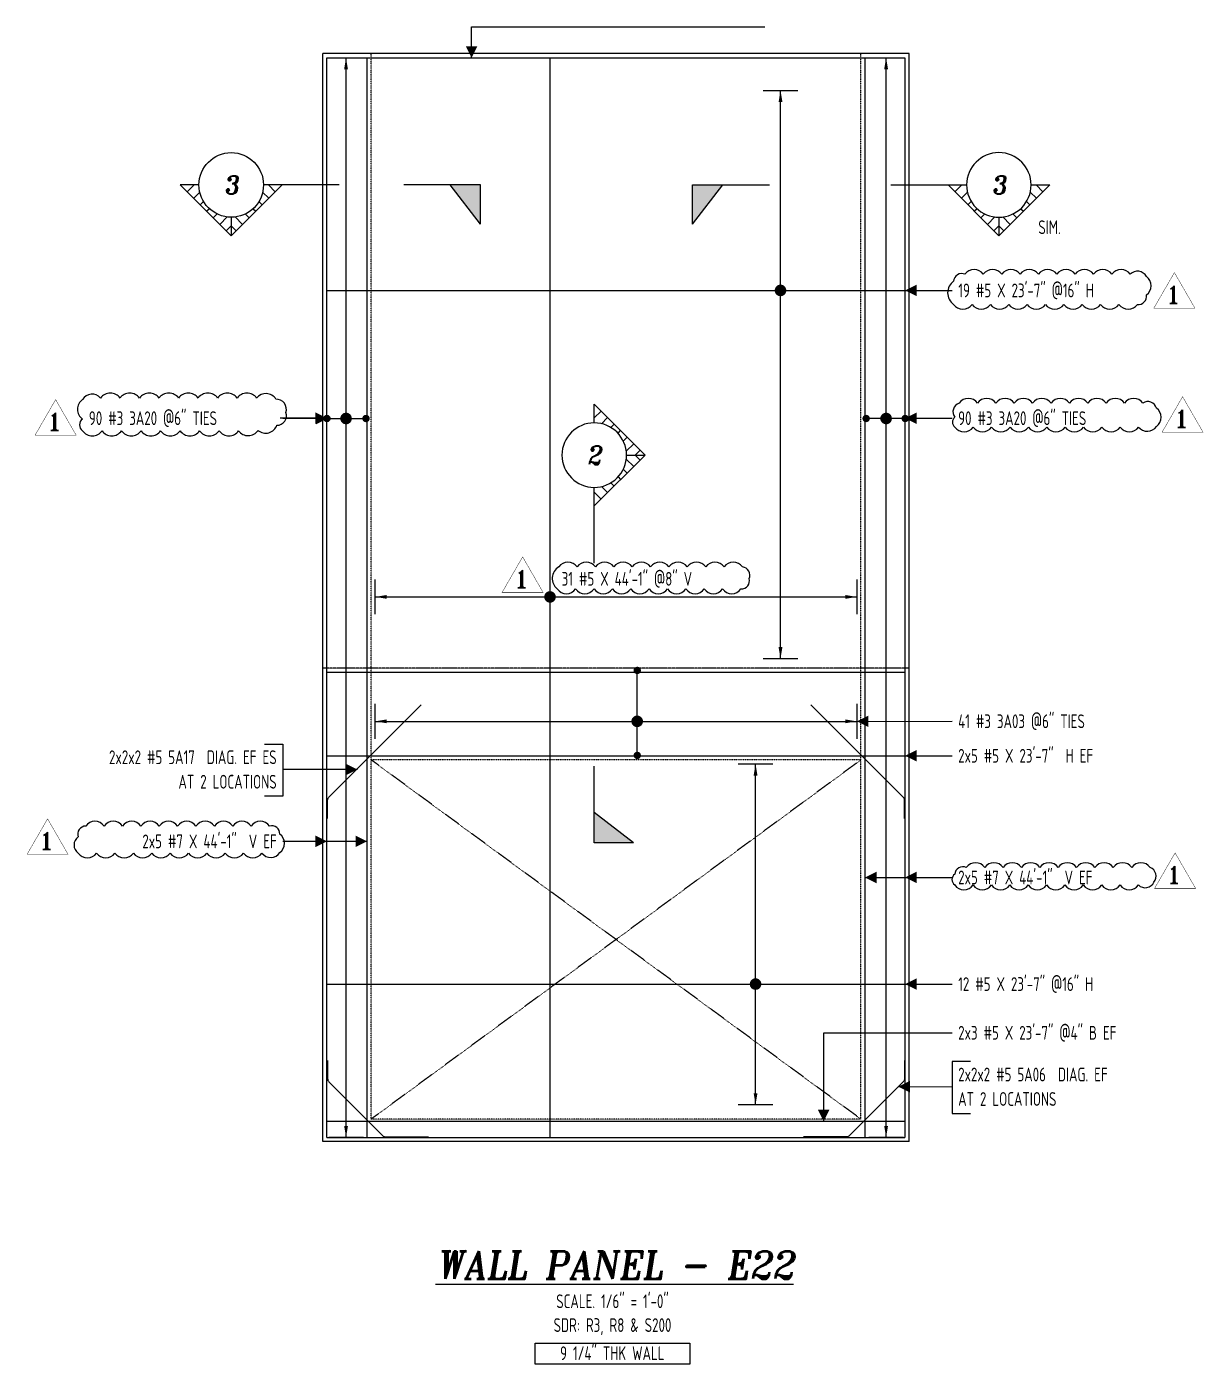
# Model space of a CAD drawing. Header units: inches. Extents: x -10781 to 50822, y -3854 to 38989.
# Drawn here: x -828 to -255, y -3055 to -2400 of the extents above; entities that cross this region are included whole.
import ezdxf
from ezdxf.enums import TextEntityAlignment as Align

# ---------------------------------------------------------------- set-up
doc = ezdxf.new("R2010")
doc.units = ezdxf.units.IN
doc.header["$LTSCALE"] = 0.025
doc.header["$MEASUREMENT"] = 0
doc.linetypes.add('HIDDEN', pattern=[6, 3, -3])
doc.layers.get('0').update_dxf_attribs({"linetype": 'CONTINUOUS'})
for name, color, linetype in [('0-25', 7, 'CONTINUOUS'), ('0-25TEXT', 7, 'CONTINUOUS'), ('0-35', 3, 'CONTINUOUS'), ('0-35TEXT', 3, 'CONTINUOUS'), ('0-50', 10, 'CONTINUOUS'), ('3', 3, 'CONTINUOUS'), ('BAR-LBL', 2, 'CONTINUOUS'), ('hidden', 7, 'HIDDEN'), ('RANGELAY', 7, 'CONTINUOUS'), ('REBARS', 4, 'CONTINUOUS'), ('REV_1', 150, 'CONTINUOUS')]:
    doc.layers.add(name, color=color, linetype=linetype)
doc.styles.add('AR', font='ARCHQUIK.shx', dxfattribs={"width": 0.8})
doc.styles.add('ROMANT', font='romant')

# ---------------------------------------------------------------- blocks, each defined once
blk = doc.blocks.new('leadrblk')
blk.add_lwpolyline([(0, 0, 0, 1, 0), (1, 0, 1, 1, 0)], format="xyseb")
blk = doc.blocks.new('SECTARO')
at = {"linetype": 'Continuous'}
blk.add_line((33.32, 16.99), (20.13, 0), dxfattribs=at)
for p, q in [((33.32, 16.99), (33.32, 0)), ((33.32, 0), (0, 0))]:
    blk.add_line(p, q)
for points in [[(33.32, 0), (33.32, 16.99), (33.32, 0), (20.13, 0)], [(33.32, 16.99), (20.13, 0), (33.32, 0), (33.32, 16.99)]]:
    blk.add_solid(points, dxfattribs=at)
blk = doc.blocks.new('*X3')
at = {"color": 0, "linetype": 'Continuous'}
for p, q in [((-1.108, 0.2784), (-1.0748, 0.3117)), ((-1.081, 0.2171), (-1.0306, 0.2675)), ((-1.0127, 0.1969), (-0.9864, 0.2233)), ((-0.9601, 0.1612), (-0.9422, 0.1791)), ((-0.9204, 0.1125), (-0.898, 0.1349)), ((-0.895, 0.0495), (-0.8538, 0.0907)), ((-0.8561, 0), (-0.8096, 0.0465)), ((-0.7677, 0), (-0.7654, 0.0023))]:
    blk.add_line(p, q, dxfattribs=at)
blk = doc.blocks.new('*X2')
at = {"color": 0, "linetype": 'Continuous'}
for p, q in [((-1.108, 0.2784), (-1.0748, 0.3117)), ((-0.9601, 0.1612), (-0.9422, 0.1791)), ((-0.8561, 0), (-0.8096, 0.0465))]:
    blk.add_line(p, q, dxfattribs=at)
blk = doc.blocks.new('SECTNU')
at = {"linetype": 'Continuous'}
blk.add_line((-24.74, 0), (-32.81, 0), dxfattribs=at)
blk.add_line((0, 0), (-24.74, 0))
at = {"layer": '3'}
for p, q in [((-68.89, 0), (-46.81, 22.07)), ((-60.81, 0), (-68.89, 0))]:
    blk.add_line(p, q, dxfattribs=at)
at = {"layer": '3', "linetype": 'Continuous'}
blk.add_line((-46.81, 14), (-46.81, 22.07), dxfattribs=at)
at = {"layer": '3'}
for points in [[(-46.81, 22.07), (-24.74, 0), (-32.81, 0, 1)], [(-32.81, 0, 0.414214), (-46.81, 14)]]:
    blk.add_lwpolyline(points, format="xyb", dxfattribs=at)
for start, end in [(90, 180), (180, 0)]:
    blk.add_arc((-46.81, 0), 14, start, end, dxfattribs=at)
at = {"linetype": 'Continuous', "xscale": -64, "yscale": 64, "zscale": 64, "rotation": 359.9999999999999}
blk.add_blockref('*X3', (-117.73, 0), dxfattribs=at)
at = {"linetype": 'Continuous', "xscale": 64, "yscale": 64, "zscale": 64}
for name in ['*X3', '*X2']:
    blk.add_blockref(name, (24.1, 0), dxfattribs=at)
at = {"linetype": 'Continuous', "style": 'ROMANT', "oblique": 9, "width": 0.9}
blk.add_attdef('NO', text='', height=8, dxfattribs=at).set_placement((-46.81, 0), align=Align.MIDDLE)
blk = doc.blocks.new('*U925', base_point=(-680.82, -2944.48))
at = {"layer": 'REBARS', "color": 0}
blk.add_lwpolyline([(-680.82, -2944.17), (-397.82, -2944.17)], dxfattribs=at)
blk = doc.blocks.new('*U924', base_point=(-680.82, -2935.94))
at = {"layer": 'REBARS', "color": 0}
blk.add_lwpolyline([(-680.82, -2936.25), (-397.82, -2936.25)], dxfattribs=at)
blk = doc.blocks.new('*U926', base_point=(-680.82, -2415.48))
at = {"layer": 'REBARS', "color": 0}
blk.add_lwpolyline([(-680.82, -2415.17), (-397.82, -2415.17)], dxfattribs=at)
blk = doc.blocks.new('*U1045', base_point=(-680.39, -2944.17))
at = {"layer": 'REBARS', "color": 0}
blk.add_lwpolyline([(-680.82, -2944.17), (-680.82, -2415.17)], dxfattribs=at)
blk = doc.blocks.new('*U933', base_point=(-416.81, -2944.17))
at = {"layer": 'REBARS', "color": 0}
blk.add_lwpolyline([(-417.25, -2944.17), (-417.25, -2415.17)], dxfattribs=at)
blk = doc.blocks.new('*U923', base_point=(-680.82, -2869.34))
at = {"layer": 'REBARS', "color": 0}
blk.add_lwpolyline([(-680.82, -2869.02), (-397.82, -2869.02)], dxfattribs=at)
blk = doc.blocks.new('rendmark')
at = {"color": 4}
blk.add_line((0, -3), (0, 3), dxfattribs=at)
blk = doc.blocks.new('rarrow')
at = {"color": 7}
blk.add_solid([(2, -0.33), (2, 0.33), (0, 0)], dxfattribs=at)
blk = doc.blocks.new('*U565', base_point=(-470.87, -2928.17))
at = {"layer": 'RANGELAY'}
blk.add_line((-470.87, -2928.17), (-470.87, -2761.17), dxfattribs=at)
at = {"layer": 'RANGELAY', "xscale": 2.834645669291339, "yscale": 2.834645669291339}
for name, p, rotation in [('rendmark', (-470.87, -2761.17), 269.9999969630881), ('rarrow', (-470.87, -2761.17), 269.9999969630881), ('rarrow', (-470.87, -2928.17), 90.00000003355707), ('rendmark', (-470.87, -2928.17), 90.00000003355707)]:
    blk.add_blockref(name, p, dxfattribs=dict(at, rotation=rotation))
blk = doc.blocks.new('VPM9F0D91')
at = {"const_width": 1}
blk.add_lwpolyline([(-0.5, 0, 1), (0.5, 0, 1)], format="xyb", close=True, dxfattribs=at)
blk = doc.blocks.new('*U930', base_point=(-680.82, -2529.49))
at = {"layer": 'REBARS', "color": 0}
blk.add_lwpolyline([(-680.82, -2529.18), (-397.82, -2529.18)], dxfattribs=at)
blk = doc.blocks.new('*U929', base_point=(-458.65, -2709.6))
at = {"layer": 'RANGELAY'}
blk.add_line((-458.65, -2709.6), (-458.65, -2431.17), dxfattribs=at)
at = {"layer": 'RANGELAY', "xscale": 2.834645669291339, "yscale": 2.834645669291339}
for name, p, rotation in [('rendmark', (-458.65, -2431.17), 269.9999969630881), ('rarrow', (-458.65, -2431.17), 269.9999969630881), ('rarrow', (-458.65, -2709.6), 90.00000003355707), ('rendmark', (-458.65, -2709.6), 90.00000003355707)]:
    blk.add_blockref(name, p, dxfattribs=dict(at, rotation=rotation))
blk = doc.blocks.new('VPM9F0DD1')
at = {"const_width": 1}
blk.add_lwpolyline([(-0.5, 0, 1), (0.5, 0, 1)], format="xyb", close=True, dxfattribs=at)
blk = doc.blocks.new('*U1053', base_point=(-397.39, -2591.93))
at = {"layer": 'REBARS', "color": 0, "const_width": 1.8}
for points in [[(-416.7, -2591.03, 1), (-416.7, -2592.83, 1), (-416.7, -2591.03)], [(-397.57, -2592.83, 1), (-397.57, -2591.03, 1), (-397.57, -2592.83)]]:
    blk.add_lwpolyline(points, format="xyb", dxfattribs=at)
at = {"layer": 'REBARS', "color": 0}
blk.add_lwpolyline([(-397.57, -2591.93), (-416.7, -2591.93)], dxfattribs=at)
blk = doc.blocks.new('*U931', base_point=(-406.92, -2944.17))
at = {"layer": 'RANGELAY'}
blk.add_line((-406.92, -2944.17), (-406.92, -2415.17), dxfattribs=at)
at = {"layer": 'RANGELAY', "xscale": 2.834645669291339, "yscale": 2.834645669291339}
for name, p, rotation in [('rendmark', (-406.92, -2415.17), 269.9999969411396), ('rarrow', (-406.92, -2415.17), 269.9999969411396), ('rarrow', (-406.92, -2944.17), 90.00000001160855), ('rendmark', (-406.92, -2944.17), 90.00000001160855)]:
    blk.add_blockref(name, p, dxfattribs=dict(at, rotation=rotation))
blk = doc.blocks.new('VPM9F0E11')
at = {"const_width": 1}
blk.add_lwpolyline([(-0.5, 0, 1), (0.5, 0, 1)], format="xyb", close=True, dxfattribs=at)
blk = doc.blocks.new('*U934', base_point=(-397.14, -2944.17))
at = {"layer": 'REBARS', "color": 0}
blk.add_lwpolyline([(-397.57, -2944.17), (-397.57, -2415.17)], dxfattribs=at)
blk = doc.blocks.new('*U1003', base_point=(-571.24, -2944.17))
at = {"layer": 'REBARS', "color": 0}
blk.add_lwpolyline([(-571.55, -2944.17), (-571.55, -2415.17)], dxfattribs=at)
blk = doc.blocks.new('*U566', base_point=(-657.17, -2679.34))
at = {"layer": 'RANGELAY'}
blk.add_line((-657.17, -2679.34), (-421.25, -2679.34), dxfattribs=at)
at = {"layer": 'RANGELAY', "xscale": 2.834645669291339, "yscale": 2.834645669291339}
for name in ['rendmark', 'rarrow']:
    blk.add_blockref(name, (-657.17, -2679.34), dxfattribs=at)
at = {"layer": 'RANGELAY', "xscale": 2.834645669291339, "yscale": 2.834645669291339, "rotation": 179.999996929531}
for name in ['rendmark', 'rarrow']:
    blk.add_blockref(name, (-421.25, -2679.34), dxfattribs=at)
blk = doc.blocks.new('VPM9F0E51')
at = {"const_width": 1}
blk.add_lwpolyline([(-0.5, 0, 1), (0.5, 0, 1)], format="xyb", close=True, dxfattribs=at)
blk = doc.blocks.new('*U927', base_point=(-680.82, -2716.48))
at = {"layer": 'REBARS', "color": 0}
blk.add_lwpolyline([(-680.82, -2716.17), (-397.82, -2716.17)], dxfattribs=at)
blk = doc.blocks.new('*U928', base_point=(-680.71, -2757.48))
at = {"layer": 'REBARS', "color": 0}
blk.add_lwpolyline([(-680.71, -2757.17), (-397.71, -2757.17)], dxfattribs=at)
blk = doc.blocks.new('*U1052', base_point=(-528.81, -2757.18))
at = {"layer": 'REBARS', "color": 0, "const_width": 1.8}
for points in [[(-527.91, -2715.36, 1), (-529.71, -2715.36, 1), (-527.91, -2715.36)], [(-529.71, -2756.99, 1), (-527.91, -2756.99, 1), (-529.71, -2756.99)]]:
    blk.add_lwpolyline(points, format="xyb", dxfattribs=at)
at = {"layer": 'REBARS', "color": 0}
blk.add_lwpolyline([(-528.81, -2756.99), (-528.81, -2715.36)], dxfattribs=at)
blk = doc.blocks.new('*U567', base_point=(-657.17, -2740.3))
at = {"layer": 'RANGELAY'}
blk.add_line((-657.17, -2740.3), (-421.25, -2740.3), dxfattribs=at)
at = {"layer": 'RANGELAY', "xscale": 2.834645669291339, "yscale": 2.834645669291339}
for name, p, rotation in [('rendmark', (-657.17, -2740.3), 2.16802932420672e-08), ('rendmark', (-421.25, -2740.3), 179.9999969512113), ('rarrow', (-657.17, -2740.3), 2.16802932420672e-08), ('rarrow', (-421.25, -2740.3), 179.9999969512113)]:
    blk.add_blockref(name, p, dxfattribs=dict(at, rotation=rotation))
blk = doc.blocks.new('VPM9F0F11')
at = {"const_width": 1}
blk.add_lwpolyline([(-0.5, 0, 1), (0.5, 0, 1)], format="xyb", close=True, dxfattribs=at)
blk = doc.blocks.new('*U1046', base_point=(-660.73, -2944.17))
at = {"layer": 'REBARS', "color": 0}
blk.add_lwpolyline([(-661.17, -2944.17), (-661.17, -2415.17)], dxfattribs=at)
blk = doc.blocks.new('*U760', base_point=(-680.82, -2916.4))
at = {"layer": 'REBARS', "color": 0}
blk.add_lwpolyline([(-680.51, -2906.4), (-680.51, -2915.36, 0.198912), (-679.87, -2916.91), (-653.57, -2943.21, 0.198912), (-652.02, -2943.85), (-631.05, -2943.85)], format="xyb", dxfattribs=at)
blk = doc.blocks.new('*U761', base_point=(-397.57, -2916.4))
at = {"layer": 'REBARS', "color": 0}
blk.add_lwpolyline([(-397.89, -2906.4), (-397.89, -2915.36, -0.198912), (-398.53, -2916.91), (-424.83, -2943.21, -0.198912), (-426.38, -2943.85), (-447.34, -2943.85)], format="xyb", dxfattribs=at)
blk = doc.blocks.new('*U767', base_point=(-397.62, -2777.91))
at = {"layer": 'REBARS', "color": 0}
blk.add_lwpolyline([(-397.93, -2787.91), (-397.93, -2778.94, 0.198912), (-398.57, -2777.4), (-443.8, -2732.17)], format="xyb", dxfattribs=at)
blk = doc.blocks.new('*U768', base_point=(-680.79, -2777.91))
at = {"layer": 'REBARS', "color": 0}
blk.add_lwpolyline([(-680.48, -2787.91), (-680.48, -2778.94, -0.198912), (-679.84, -2777.4), (-634.61, -2732.17)], format="xyb", dxfattribs=at)
blk = doc.blocks.new('*U1051', base_point=(-681.01, -2591.93))
at = {"layer": 'REBARS', "color": 0, "const_width": 1.8}
for points in [[(-680.82, -2591.03, 1), (-680.82, -2592.83, 1), (-680.82, -2591.03)], [(-661.7, -2592.83, 1), (-661.7, -2591.03, 1), (-661.7, -2592.83)]]:
    blk.add_lwpolyline(points, format="xyb", dxfattribs=at)
at = {"layer": 'REBARS', "color": 0}
blk.add_lwpolyline([(-680.82, -2591.93), (-661.7, -2591.93)], dxfattribs=at)
blk = doc.blocks.new('*U935', base_point=(-671.48, -2944.17))
at = {"layer": 'RANGELAY'}
blk.add_line((-671.48, -2944.17), (-671.48, -2415.17), dxfattribs=at)
at = {"layer": 'RANGELAY', "xscale": 2.834645669291339, "yscale": 2.834645669291339}
for name, p, rotation in [('rendmark', (-671.48, -2415.17), 269.9999969179224), ('rarrow', (-671.48, -2415.17), 269.9999969179224), ('rarrow', (-671.48, -2944.17), 89.99999998839144), ('rendmark', (-671.48, -2944.17), 89.99999998839144)]:
    blk.add_blockref(name, p, dxfattribs=dict(at, rotation=rotation))
blk = doc.blocks.new('VPM9F0FD1')
at = {"const_width": 1}
blk.add_lwpolyline([(-0.5, 0, 1), (0.5, 0, 1)], format="xyb", close=True, dxfattribs=at)
blk = doc.blocks.new('Rev_Tri (48)')
at = {"const_width": 0.128}
blk.add_lwpolyline([(6.69, 11.58), (13.37, 0), (0, 0)], close=True, dxfattribs=at)
at = {"color": 1, "style": 'ROMANT'}
blk.add_attdef('R', (3.93, 1.52, -0.03), '', height=5.75, dxfattribs=at)

msp = doc.modelspace()

# ---------------------------------------------------------------- linework, layer by layer
at = {"layer": '0-25TEXT'}
for points in [[(-609.96985, -2415.16519), (-609.96985, -2399.99569), (-466.24942, -2399.99569)], [(-397.51271, -2529.18103), (-374.56169, -2529.18103)], [(-680.82303, -2591.77953), (-703.77406, -2591.77953)], [(-680.54491, -2591.92744), (-702.46357, -2591.92744)], [(-397.57302, -2591.77953), (-374.62199, -2591.77953)], [(-421.24581, -2740.29574), (-374.62199, -2740.26358)], [(-711.46263, -2751.51146), (-702.46357, -2751.51146), (-702.46357, -2777.00878), (-711.46263, -2777.00878)], [(-397.57307, -2757.16519), (-374.62199, -2757.16519)], [(-665.88987, -2763.88516), (-702.46357, -2763.88516)], [(-661.16986, -2799.09951), (-702.46357, -2799.09951)], [(-417.24587, -2816.78834), (-374.62199, -2816.78835)], [(-397.57311, -2869.0234), (-374.62199, -2869.0234)], [(-437.4963, -2936.24813), (-437.49632, -2892.88889), (-374.62202, -2892.88884)], [(-365.62293, -2906.94717), (-374.62199, -2906.94717), (-374.62199, -2932.44449), (-365.62293, -2932.44449)], [(-400.89512, -2919.27612), (-374.62199, -2919.32087)]]:
    msp.add_lwpolyline(points, dxfattribs=at)
at = {"layer": '0-35'}
for p, q in [((-682.82302, -2946.16519), (-682.82302, -2413.16519)), ((-395.57302, -2413.16519), (-682.82302, -2413.16519)), ((-395.57302, -2946.16519), (-395.57302, -2413.16519)), ((-395.57302, -2946.16519), (-682.82302, -2946.16519))]:
    msp.add_line(p, q, dxfattribs=at)
at = {"layer": '0-35', "color": 0, "linetype": 'HIDDEN', "ltscale": 2}
msp.add_line((-395.57302, -2714.16519), (-682.82302, -2714.16519), dxfattribs=at)
at = {"layer": '0-50'}
msp.add_lwpolyline([(-578.89721, -3044.92457), (-503.01037, -3044.92457), (-503.01037, -3055.28093), (-578.89721, -3055.28093)], close=True, dxfattribs=at)
at = {"layer": 'hidden'}
for p, q in [((-659.16991, -2759.16519), (-659.16991, -2413.16519)), ((-419.24581, -2759.16519), (-419.24581, -2413.16519)), ((-419.24581, -2759.16519), (-659.16991, -2759.16519)), ((-659.16991, -2935.16519), (-659.16991, -2759.16519)), ((-419.24581, -2935.16519), (-419.24581, -2759.16519)), ((-419.24581, -2935.16519), (-659.16991, -2935.16519))]:
    msp.add_line(p, q, dxfattribs=at)
for points in [[(-419.24581, -2759.16519), (-659.16991, -2935.16519)], [(-419.24581, -2935.16519), (-659.16991, -2759.16519)]]:
    msp.add_lwpolyline(points, dxfattribs=at)
at = {"layer": 'REV_1'}
for points in [[(-373.83902, -2536.00686, 0.52056705), (-364.83902, -2536.00686, 0.52056705), (-355.83902, -2536.00686, 0.52056705), (-346.83902, -2536.00686, 0.52056705), (-337.83902, -2536.00686, 0.52056705), (-328.83902, -2536.00686, 0.52056705), (-319.83902, -2536.00686, 0.52056705), (-310.83902, -2536.00686, 0.52056705), (-301.83902, -2536.00686, 0.52056705), (-292.83902, -2536.00686, 0.52056705), (-283.83902, -2536.00686, 0.52056705), (-279.44506, -2531.40082, 0.52056705), (-279.44506, -2522.40082, 0.52056705), (-287.2958, -2521.25155, 0.52056705), (-296.2958, -2521.25155, 0.52056705), (-305.2958, -2521.25155, 0.52056705), (-314.2958, -2521.25155, 0.52056705), (-323.2958, -2521.25155, 0.52056705), (-332.2958, -2521.25155, 0.52056705), (-341.2958, -2521.25155, 0.52056705), (-350.2958, -2521.25155, 0.52056705), (-359.2958, -2521.25155, 0.52056705), (-368.2958, -2521.25155, 0.52056705), (-373.83902, -2524.70832, 0.52056705)], [(-800.55205, -2597.91559, 0.52056705), (-790.99497, -2597.91559, 0.52056705), (-781.43789, -2597.91559, 0.52056705), (-771.8808, -2597.91559, 0.52056705), (-762.32372, -2597.91559, 0.52056705), (-752.76663, -2597.91559, 0.52056705), (-743.20955, -2597.91559, 0.52056705), (-733.65246, -2597.91559, 0.52056705), (-724.09538, -2597.91559, 0.52056705), (-714.55711, -2597.77605, 0.52056705), (-705.34148, -2595.24427, 0.52056705), (-700.94438, -2589.0392, 0.52056705), (-705.85346, -2582.43828, 0.52056705), (-715.28226, -2581.92162, 0.52056705), (-724.83934, -2581.92162, 0.52056705), (-734.39643, -2581.92162, 0.52056705), (-743.95351, -2581.92162, 0.52056705), (-753.5106, -2581.92162, 0.52056705), (-763.06768, -2581.92162, 0.52056705), (-772.62477, -2581.92162, 0.52056705), (-782.18185, -2581.92162, 0.52056705), (-791.73893, -2581.92162, 0.52056705), (-800.55205, -2582.66558, 0.52056705), (-800.55205, -2592.22267, 0.52056705)], [(-373.21706, -2596.09305, 0.52056705), (-364.21706, -2596.09305, 0.52056705), (-355.21706, -2596.09305, 0.52056705), (-346.21706, -2596.09305, 0.52056705), (-337.21706, -2596.09305, 0.52056705), (-328.21706, -2596.09305, 0.52056705), (-319.21706, -2596.09305, 0.52056705), (-310.21706, -2596.09305, 0.52056705), (-301.21706, -2596.09305, 0.52056705), (-292.21706, -2596.09305, 0.52056705), (-283.21706, -2596.09305, 0.52056705), (-274.52179, -2595.78832, 0.52056705), (-274.52179, -2586.78832, 0.52056705), (-281.14455, -2584.41108, 0.52056705), (-290.14455, -2584.41108, 0.52056705), (-299.14455, -2584.41108, 0.52056705), (-308.14455, -2584.41108, 0.52056705), (-317.14455, -2584.41108, 0.52056705), (-326.14455, -2584.41108, 0.52056705), (-335.14455, -2584.41108, 0.52056705), (-344.14455, -2584.41108, 0.52056705), (-353.14455, -2584.41108, 0.52056705), (-362.14455, -2584.41108, 0.52056705), (-371.14455, -2584.41108, 0.52056705), (-373.21706, -2591.33857, 0.52056705)], [(-568.00928, -2675.43343, 0.52056705), (-559.00928, -2675.43343, 0.52056705), (-550.00928, -2675.43343, 0.52056705), (-541.00928, -2675.43343, 0.52056705), (-532.00928, -2675.43343, 0.52056705), (-523.00928, -2675.43343, 0.52056705), (-514.00928, -2675.43343, 0.52056705), (-505.00928, -2675.43343, 0.52056705), (-496.00928, -2675.43343, 0.52056705), (-487.00928, -2675.43343, 0.52056705), (-478.00928, -2675.43343, 0.52056705), (-474.05472, -2670.38798, 0.52056705), (-477.30453, -2664.6378, 0.52056705), (-486.30453, -2664.6378, 0.52056705), (-495.30453, -2664.6378, 0.52056705), (-504.30453, -2664.6378, 0.52056705), (-513.30453, -2664.6378, 0.52056705), (-522.30453, -2664.6378, 0.52056705), (-531.30453, -2664.6378, 0.52056705), (-540.30453, -2664.6378, 0.52056705), (-549.30453, -2664.6378, 0.52056705), (-558.30453, -2664.6378, 0.52056705), (-567.30453, -2664.6378, 0.52056705)], [(-802.66401, -2804.83491, 0.52056705), (-793.66401, -2804.83491, 0.52056705), (-784.66401, -2804.83491, 0.52056705), (-775.66401, -2804.83491, 0.52056705), (-766.66401, -2804.83491, 0.52056705), (-757.66401, -2804.83491, 0.52056705), (-748.66401, -2804.83491, 0.52056705), (-739.66401, -2804.83491, 0.52056705), (-730.66401, -2804.83491, 0.52056705), (-721.66401, -2804.83491, 0.52056705), (-712.66401, -2804.83491, 0.52056705), (-703.93511, -2804.56381, 0.52056705), (-703.93511, -2795.56381, 0.52056705), (-708.98246, -2791.61115, 0.52056705), (-717.98246, -2791.61115, 0.52056705), (-726.98246, -2791.61115, 0.52056705), (-735.98246, -2791.61115, 0.52056705), (-744.98246, -2791.61115, 0.52056705), (-753.98246, -2791.61115, 0.52056705), (-762.98246, -2791.61115, 0.52056705), (-771.98246, -2791.61115, 0.52056705), (-780.98246, -2791.61115, 0.52056705), (-789.98246, -2791.61115, 0.52056705), (-798.98246, -2791.61115, 0.52056705), (-802.66401, -2796.9296, 0.52056705)], [(-373.30975, -2820.47738, 0.52056705), (-364.30975, -2820.47738, 0.52056705), (-355.30975, -2820.47738, 0.52056705), (-346.30975, -2820.47738, 0.52056705), (-337.30975, -2820.47738, 0.52056705), (-328.30975, -2820.47738, 0.52056705), (-319.30975, -2820.47738, 0.52056705), (-310.30975, -2820.47738, 0.52056705), (-301.30975, -2820.47738, 0.52056705), (-292.30975, -2820.47738, 0.52056705), (-283.30975, -2820.47738, 0.52056705), (-275.74948, -2819.03764, 0.52056705), (-277.62263, -2811.91079, 0.52056705), (-286.62263, -2811.91079, 0.52056705), (-295.62263, -2811.91079, 0.52056705), (-304.62263, -2811.91079, 0.52056705), (-313.62263, -2811.91079, 0.52056705), (-322.62263, -2811.91079, 0.52056705), (-331.62263, -2811.91079, 0.52056705), (-340.62263, -2811.91079, 0.52056705), (-349.62263, -2811.91079, 0.52056705), (-358.62263, -2811.91079, 0.52056705), (-367.62263, -2811.91079, 0.52056705), (-373.30975, -2815.22367, 0.52056705)]]:
    msp.add_lwpolyline(points, format="xyb", close=True, dxfattribs=at)

# ---------------------------------------------------------------- block references
ref = msp.add_blockref('SECTNU', (-674.86813, -2477.48187), dxfattribs=dict(xscale=-1.129181470141702, yscale=1.129181470141702, zscale=1.129181470141702, rotation=179.9999870930078))
ref.add_attrib('NO', '3', dxfattribs={"linetype": 'Continuous', "height": 9.03345, "rotation": 359.99998709, "style": 'ROMANT', "oblique": 9, "width": 0.9}).set_placement((-727.72816, -2477.48187), align=Align.MIDDLE)
ref = msp.add_blockref('SECTNU', (-404.5367, -2477.48187), dxfattribs=dict(xscale=1.129181470141702, yscale=1.129181470141702, zscale=1.129181470141702, rotation=180.0000014568757))
ref.add_attrib('NO', '3', dxfattribs={"linetype": 'Continuous', "height": 9.03345, "rotation": 0.00000146, "style": 'ROMANT', "oblique": 9, "width": 0.9}).set_placement((-351.67667, -2477.48188), align=Align.MIDDLE)
at = {"yscale": 1.129181470141702, "zscale": 1.129181470141702}
for p, xscale, rotation in [((-643.22312, -2477.48187), -1.129181470141702, 179.9999870930078), ((-464.12256, -2477.48187), 1.129181470141702, 180.0000014568757), ((-549.89631, -2762.24327), 1.129181470141702, 270)]:
    msp.add_blockref('SECTARO', p, dxfattribs=dict(at, xscale=xscale, rotation=rotation))
ref = msp.add_blockref('SECTNU', (-549.89631, -2662.73173), dxfattribs=dict(xscale=1.129181470141702, yscale=1.129181470141702, zscale=1.129181470141702, rotation=270))
ref.add_attrib('NO', '2', dxfattribs={"linetype": 'Continuous', "height": 9.03345, "style": 'ROMANT', "oblique": 9, "width": 0.9}).set_placement((-549.89629, -2609.8717), align=Align.MIDDLE)
at = {"layer": '0-25', "xscale": 1.5, "yscale": 1.5, "zscale": 1.5}
for p in [(-275.72875, -2537.80697, -0.15), (-271.72635, -2598.62644, -0.15), (-823.77509, -2600.0456, -0.15), (-595.01032, -2677.09816, -0.15), (-827.71916, -2805.43163, -0.15), (-275.38661, -2822.10371, -0.15)]:
    msp.add_blockref('Rev_Tri (48)', p, dxfattribs=at).add_auto_attribs({'R': '1'})
at = {"layer": '0-25TEXT'}
for name, p, xscale, yscale, rotation in [('leadrblk', (-609.96985, -2415.16519), 5.623937007874017, 2.250708661417324, 90.00000153523449), ('VPM9F0DD1', (-458.65018, -2529.18104), 2.834645669291339, 2.834645669291339, 90.00000003355706), ('leadrblk', (-680.54491, -2591.92744), 5.623937007874017, 2.250708661417324, 180.000003070469), ('VPM9F0FD1', (-671.47847, -2591.92743), -2.834645669291339, 2.834645669291339, 269.9999999883914), ('VPM9F0E11', (-406.91758, -2591.92743), 2.834645669291339, 2.834645669291339, 90.00000001160855), ('VPM9F0F11', (-528.86373, -2740.29574), 2.834645669291339, 2.834645669291339, 2.168027262407381e-08), ('leadrblk', (-665.88987, -2763.88516), 5.623937007874017, 2.250708661417324, 180.000003070469), ('leadrblk', (-680.82298, -2799.09951), 5.623937007874017, 2.250708661417324, 180.000003070469), ('leadrblk', (-661.16986, -2799.09951), 5.623937007874017, 2.250708661417324, 180.000003070469), ('VPM9F0D91', (-470.87249, -2869.0234), 2.834645669291339, 2.834645669291339, 90.00000003355706), ('leadrblk', (-437.4963, -2936.24813), -5.623937007874019, 2.250708661417324, 270.0000373377313)]:
    msp.add_blockref(name, p, dxfattribs=dict(at, xscale=xscale, yscale=yscale, rotation=rotation))
for name, p, xscale, yscale in [('leadrblk', (-397.573, -2529.18103), 5.623937007874017, 2.250708661417324), ('leadrblk', (-680.82303, -2591.77953), -5.623937007874017, 2.250708661417324), ('leadrblk', (-397.57302, -2591.77953), 5.623937007874017, 2.250708661417324), ('VPM9F0E51', (-571.54932, -2679.33673), 2.834645669291339, 2.834645669291339), ('leadrblk', (-421.24581, -2740.29574), 5.623937007874017, 2.250708661417324), ('leadrblk', (-397.57307, -2757.16519), 5.623937007874017, 2.250708661417324), ('leadrblk', (-417.24587, -2816.78834), 5.623937007874017, 2.250708661417324), ('leadrblk', (-397.57309, -2816.78835), 5.623937007874017, 2.250708661417324), ('leadrblk', (-397.57311, -2869.0234), 5.623937007874017, 2.250708661417324), ('leadrblk', (-400.89512, -2919.27612), 5.623937007874017, 2.250708661417324)]:
    msp.add_blockref(name, p, dxfattribs=dict(at, xscale=xscale, yscale=yscale))
at = {"layer": 'RANGELAY'}
for name, p in [('*U935', (-671.47847, -2944.16519)), ('*U931', (-406.91758, -2944.16519)), ('*U929', (-458.65018, -2709.60269)), ('*U566', (-657.16991, -2679.33673)), ('*U567', (-657.16991, -2740.29574)), ('*U565', (-470.87249, -2928.16519))]:
    msp.add_blockref(name, p, dxfattribs=at)
at = {"layer": 'REBARS', "color": 4}
for name, p in [('*U926', (-680.82302, -2415.47769)), ('*U1045', (-680.38552, -2944.16519)), ('*U1046', (-660.73241, -2944.16519)), ('*U1003', (-571.23686, -2944.16519)), ('*U933', (-416.80842, -2944.16519)), ('*U934', (-397.13563, -2944.16519)), ('*U930', (-680.82302, -2529.49354)), ('*U1051', (-681.01052, -2591.92743)), ('*U1053', (-397.38552, -2591.92743)), ('*U927', (-680.82302, -2716.47769)), ('*U1052', (-528.81475, -2757.17572)), ('*U768', (-680.79491, -2777.90631)), ('*U767', (-397.62081, -2777.90631)), ('*U928', (-680.70786, -2757.47769)), ('*U923', (-680.82302, -2869.3359)), ('*U760', (-680.82302, -2916.39596)), ('*U761', (-397.57302, -2916.39596)), ('*U924', (-680.82302, -2935.93555)), ('*U925', (-680.82302, -2944.47769))]:
    msp.add_blockref(name, p, dxfattribs=at)

# ---------------------------------------------------------------- texts
at = {"color": 7, "linetype": 'Continuous', "style": 'ROMANT', "oblique": 9, "width": 0.95}
msp.add_text('%%UWALL PANEL - E22', height=13.5, dxfattribs=at).set_placement((-539.58191, -3013.35266), align=Align.CENTER)
at = {"layer": '0-35TEXT', "style": 'AR', "width": 0.8}
msp.add_text('SIM.', height=6.749831, rotation=0.00000146, dxfattribs=at).set_placement((-321.38571, -2501.59144), align=Align.RIGHT)
msp.add_text('AT 2 LOCATIONS', height=6.7498312, dxfattribs=at).set_placement((-705.46326, -2773.25917), align=Align.RIGHT)
msp.add_text('AT 2 LOCATIONS', height=6.7498312, dxfattribs=at).set_placement((-371.6223, -2928.69489))
for s, p in [('SCALE. 1/6" = 1\'-0"', (-540.95379, -3027.79955)), ('SDR: R3, R8 & S200', (-540.95379, -3039.46775)), ('9 1/4" THK WALL', (-541.03071, -3053.25577))]:
    msp.add_text(s, height=6.7498312, dxfattribs=at).set_placement(p, align=Align.CENTER)
at = {"layer": 'BAR-LBL', "style": 'AR', "width": 0.8}
for s, p in [('19 #5 X 23\'-7" @16" H', (-371.56201, -2532.55568)), ('90 #3 3A20 @6" TIES', (-797.44698, -2595.15418)), ('90 #3 3A20 @6" TIES', (-371.6223, -2595.15418)), ('31 #5 X 44\'-1" @8" V', (-565.84252, -2673.84123)), ('41 #3 3A03 @6" TIES', (-371.6223, -2743.63823)), ('2x5 #5 X 23\'-7"  H EF', (-371.6223, -2760.53984)), ('2x5 #7 X 44\'-1"  V EF', (-371.6223, -2820.16299)), ('12 #5 X 23\'-7" @16" H', (-371.6223, -2872.39805)), ('2x3 #5 X 23\'-7" @4" B EF', (-371.62233, -2896.26354)), ('2x2x2 #5 5A06  DIAG. EF', (-371.6223, -2916.69615))]:
    msp.add_text(s, height=6.7492913, dxfattribs=at).set_placement(p)
for s, p in [('2x2x2 #5 5A17  DIAG. EF ES', (-705.46326, -2761.26043)), ('2x5 #7 X 44\'-1"  V EF', (-705.46326, -2802.47416))]:
    msp.add_text(s, height=6.7492913, dxfattribs=at).set_placement(p, align=Align.RIGHT)

doc.saveas('drawing.dxf')
